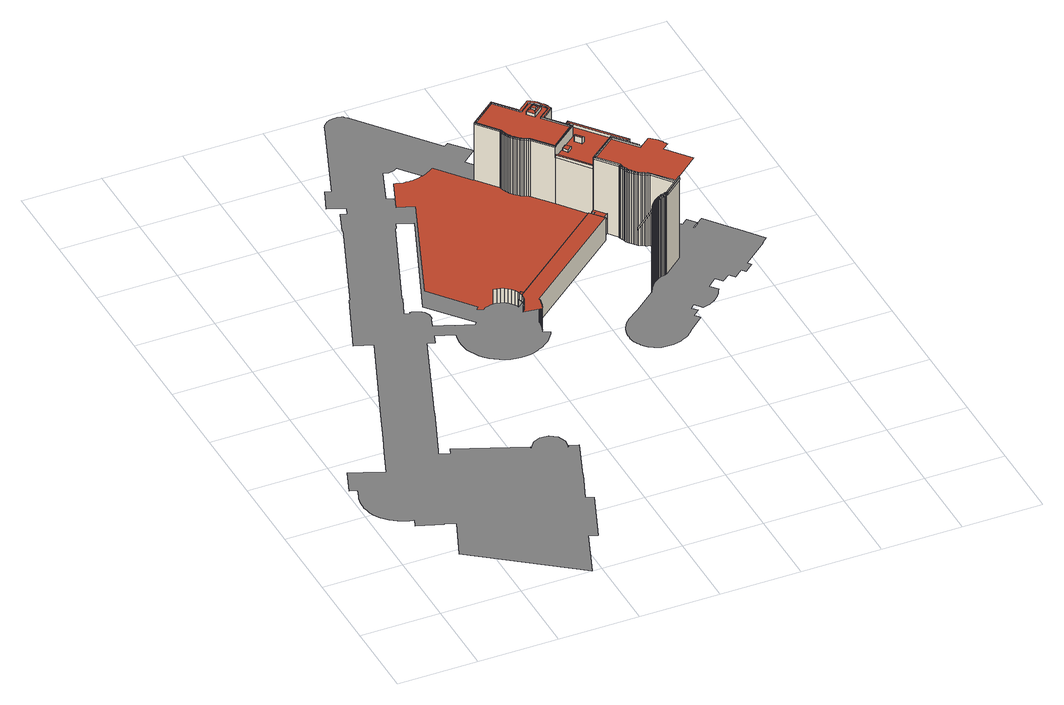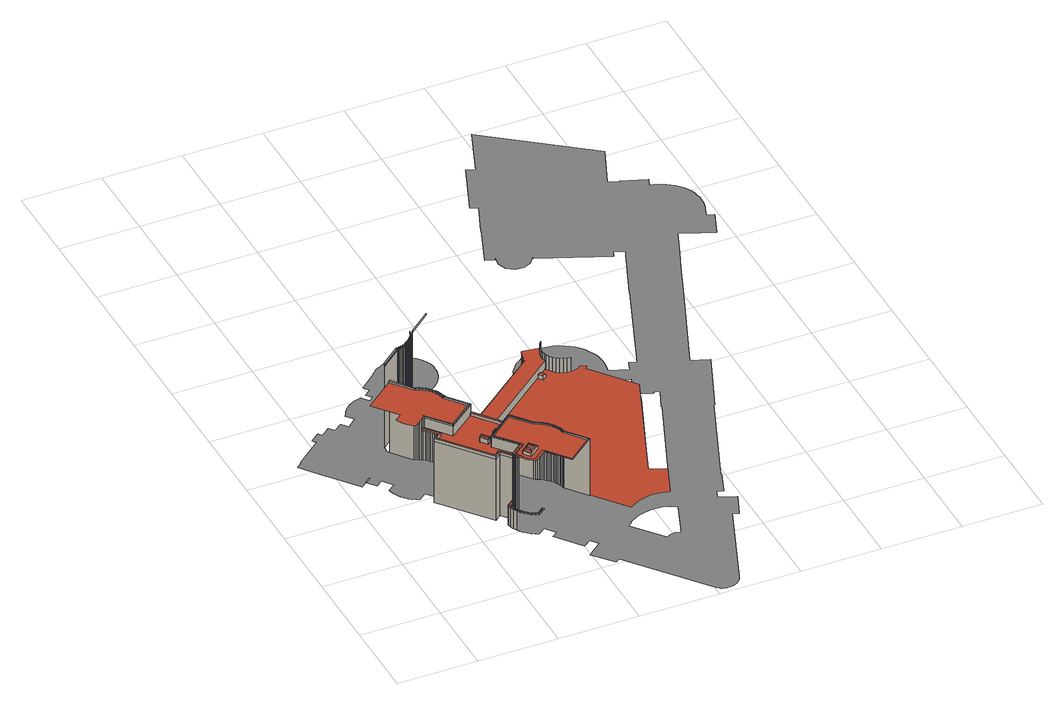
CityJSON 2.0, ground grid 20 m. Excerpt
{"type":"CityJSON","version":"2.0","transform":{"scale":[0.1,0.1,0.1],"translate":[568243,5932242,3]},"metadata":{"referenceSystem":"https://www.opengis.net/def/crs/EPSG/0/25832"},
"CityObjects":{
"building1":{"type":"Building","attributes":{"Grundfläche 2D":"6933.560485","Grundhöhe NN":"3.822"},"children":["building1-1","building1-2","building1-3","building1-4","building1-5","building1-6","building1-7","building1-8"],"geometry":[{"type":"MultiSurface","lod":"3","boundaries":[[[0,1,2,3]],[[4,5,1,0]],[[6,7,8,9]],[[10,11,5,4]],[[9,8,12,13]],[[10,14,15,16,17,11]],[[13,12,18,19]],[[20,21,16,15]],[[19,18,22,23]],[[24,25,21,20]],[[23,22,26,27]],[[28,29,25,24]],[[27,26,30,31]],[[32,29,28,31,30,33]],[[34,35,36,37,38,39]],[[40,35,34,41]],[[42,43,44,40,41,45]],[[46,43,42,47]],[[48,46,47,49]],[[50,51,52,48,49,53]],[[54,51,50,55]],[[56,54,55,57]],[[58,56,57,59]],[[60,58,59,61]],[[62,63,64,60,61,65]],[[66,63,62,67]],[[22,18,12,8,7,68,69,70,71,37,36,35,40,44,43,46,48,52,51,54,56,58,60,64,63,66,72,73,33,30,26]],[[74,75,76,77,78,79,80,81,82,83,84,85,86,87,88,89,90,91,92,93,94,95,96,97,98,99,100,101,102,103,104,105,106,107,108,109,110,111,112,113,114,115,116,117,118,119,120,121,122,123,124,125,126,127,128,129,130,131,132,133,134,135,136,137,138,139,140,141,142,143,144,145,146,147,148,149,150,151,152,153,154,155,156,157,158,159,160,161,162,163,164,165,166,167,168,169,170,171,172,173,174,175,176,177,178,179,180,181,182,183,184,185,186,187,188,189,190,191,192,193,194,195,196,197,198,199,200,201,202,203,204,205,206,207,208,209,210,211,212,213,214,215,216,217,218,219,220,221,222,223,224,225,226,227,228,229,230,231,232,233,234,235,236,237,238,239,240,241,242,243,244,245,246,247,248,249,250,251,252,253,254,255,256,257,258,259,260,261,262,263,264,265,266,267,268,269,270,271,272,273,274,275,276,277,278,279,280,281,282,283,284,285,286,287,288,289,290,291,292,293,294,295,296,297,298,299,300,301,302,303,304,305,306,307,308,309,310,311,312,313,314,315,316,317,318,319,320,321,322,323,324,325,326,327,328,329,330,331,332,333,334,335,336,337,338,339,340,341,342,343,344,345,346,347,348,349,350,351,352,353,354,355,356,357,358,359,360,361,362,363,364,67,62,65,61,59,57,55,50,53,49,47,42,45,41,34,39,38,365,366,367,368,369,370,371,372,373,374,375,376,377,378,379,380,381,382,383,384,385,386,387,388,389,390,391,392,393,394,395,396,397,398,399,400,401,402,403,404,405,406,407,408,409,410,411,412,413,414,415,416,417,418,419,420,421,422,423,424,425,426,427,428,429,430,431,432,433,434,435,436,437,438,439],[440,441,442,443,444,445,446,447,448,449,450,451,452,453,454,455,456,457,458,459,460,461,462,463,464,465,466,467,468,469,470,471,472,473,474,475,476,477,478,479,480,481],[482,483,484,485,486,487,488,489,490,491,492,493,494,495,496,497,498,499,500,501,502,503,504,505,506,507,508,509,510,511,512,513,514,515,516,517]],[[518,519,520,32,33,73]],[[521,522,523,2,1,5,11,17,16,21,25,29,32,520,519,518,524,525,526,527,528,529,530,531,532,533,534,535,536,537,538,539,540,541,542,543,544,545,546,547,548,549,550,551,552,553,554,555,556,557,558,559,560,561,562,563,564,565,566,567,568,569,570,571,572,573,574,575,576,577,578,579,580,581]],[[72,66,67,364]],[[582,583,584,585]],[[586,587,588,589,590]],[[582,591,550,549,583]],[[592,593,594,595]],[[592,547,546,593]],[[596,548,547,592]],[[593,597,598,594]],[[596,592,595,599]],[[593,546,545,597]],[[583,549,548,596]],[[583,596,599,584]],[[597,600,601,598]],[[597,545,544,600]],[[600,602,603,601]],[[600,544,543,602]],[[602,604,605,603]],[[602,543,542,604]],[[604,606,607,605]],[[604,542,541,606]],[[608,609,610,611]],[[609,612,613,610]],[[614,608,611,615]],[[612,616,617,613]],[[588,614,615,589]],[[616,618,619,617]],[[606,620,621,607]],[[606,541,540,620]],[[618,622,623,619]],[[624,625,626,627]],[[620,628,629,621]],[[622,630,631,623]],[[620,540,539,628]],[[630,632,633,631]],[[628,634,635,629]],[[628,539,538,634]],[[632,636,637,633]],[[634,638,639,635]],[[634,538,537,638]],[[636,640,641,637]],[[638,642,643,639]],[[638,537,536,642]],[[640,644,645,641]],[[642,646,647,643]],[[644,648,649,645]],[[642,536,535,646]],[[646,650,651,647]],[[648,652,653,649]],[[646,535,534,650]],[[652,654,655,653]],[[650,656,657,651]],[[650,534,533,656]],[[654,658,659,655]],[[656,660,661,657]],[[656,533,532,660]],[[658,662,663,659]],[[660,664,665,661]],[[660,532,531,664]],[[662,666,667,663]],[[664,668,669,665]],[[664,531,530,668]],[[666,670,671,667]],[[624,672,319,318]],[[672,624,627,673]],[[672,674,320,319]],[[674,672,673,675]],[[676,677,678,679]],[[675,680,681,674]],[[674,681,321,320]],[[668,682,683,669]],[[684,676,679,685]],[[670,686,687,671]],[[681,688,322,321]],[[688,681,680,689]],[[690,684,685,691]],[[688,692,323,322]],[[693,690,691,694]],[[692,688,689,695]],[[696,682,668,530,529,697]],[[698,693,694,699]],[[692,700,324,323]],[[700,692,695,701]],[[702,698,699,703]],[[700,704,325,324]],[[704,700,701,705]],[[706,702,703,707]],[[705,708,709,704]],[[704,709,326,325]],[[710,706,707,711]],[[709,712,327,326]],[[712,709,708,713]],[[714,710,711,715]],[[712,716,328,327]],[[716,712,713,717]],[[718,714,715,719]],[[716,720,329,328]],[[720,716,717,721]],[[722,723,724,725,726,727,728,729,730,731,732,733,734,735,736,737,738,739,740,741,586,590,589,615,611,610,613,617,619,623,631,633,637,641,645,649,653,655,659,663,667,671,687,742,743,744]],[[745,718,719,746]],[[721,747,748,720]],[[720,748,330,329]],[[749,745,746,750]],[[748,751,331,330]],[[751,748,747,752]],[[753,749,750,754]],[[525,524,518,73,72,364,363]],[[755,697,529,528,756]],[[757,758,759,682,696,697]],[[751,760,332,331]],[[760,751,752,761]],[[762,753,754,763]],[[760,764,333,332]],[[764,760,761,765]],[[766,762,763,767]],[[682,759,768,683]],[[764,769,334,333]],[[584,599,595,594,598,601,603,605,607,621,629,635,639,643,647,651,657,661,665,669,683,768,770,771,772,773,774,775,776,777,778,779,780,781,782,783,784,785,786,787,788,789,790,791,792,793,794,795,796,585],[686,670,666,662,658,654,652,648,644,640,636,632,630,622,618,616,612,609,608,614,588,587,797,798,799,800,801,802,803,804,805,806,807,808,809,810,811,812,813,814,815,816,817,818,819]],[[820,766,767,821]],[[769,764,765,822]],[[528,527,823,824,755,756]],[[769,825,335,334]],[[826,820,821,827]],[[825,769,822,828]],[[526,525,363,362]],[[829,826,827,830]],[[335,825,831,832,337,336]],[[832,831,825,828,833,834]],[[835,829,830,836]],[[837,838,839,840]],[[832,841,338,337]],[[838,837,842,824,823,527,526,362,361]],[[742,687,686,819]],[[841,832,834,843]],[[844,845,846,847]],[[842,837,848,849,850,851,824]],[[852,853,359,358]],[[853,852,854,855]],[[743,742,819,818]],[[852,856,857,854]],[[856,852,358,357]],[[853,858,360,359]],[[858,853,855,859]],[[856,860,861,857]],[[860,856,357,356]],[[858,838,361,360]],[[838,858,859,839]],[[860,862,863,861]],[[862,860,356,355]],[[862,864,865,863]],[[864,862,355,354]],[[864,866,867,865]],[[866,864,354,353]],[[868,869,870,871]],[[869,872,873,870]],[[874,868,871,875]],[[866,876,877,867]],[[872,878,879,873]],[[876,866,353,352]],[[847,874,875,844]],[[878,880,881,879]],[[759,758,882,883]],[[880,884,885,881]],[[876,886,887,877]],[[886,876,352,351]],[[884,888,889,885]],[[886,890,891,887]],[[888,892,893,889]],[[890,886,351,350]],[[883,894,771,770]],[[892,895,896,893]],[[890,897,898,891]],[[744,743,818,817]],[[897,890,350,349]],[[899,900,901,902,903,894,883,882,904]],[[759,883,770,768]],[[836,905,906,835]],[[895,907,908,896]],[[897,909,910,898]],[[909,897,349,348]],[[849,848,837,840,911,912]],[[907,913,914,908]],[[841,915,339,338]],[[904,916,917,899]],[[909,918,919,910]],[[918,909,348,347]],[[913,920,921,914]],[[922,923,902,901,924,176,175]],[[918,925,926,919]],[[920,927,928,921]],[[925,918,347,346]],[[755,824,851,850,929,930,931,932,933,916,904,882,758,757,697]],[[925,934,935,926]],[[927,936,937,928]],[[934,925,346,345]],[[924,901,900,938]],[[812,811,727,726]],[[936,939,940,937]],[[934,941,942,935]],[[813,812,726,725]],[[941,934,345,344]],[[814,813,725,724]],[[815,814,724,723]],[[816,815,723,722]],[[817,816,722,744]],[[939,943,944,940]],[[915,841,843,945]],[[941,946,947,942]],[[946,941,344,343]],[[948,846,845,949]],[[950,922,175,174]],[[951,952,953,954]],[[943,955,956,944]],[[952,951,778,777]],[[957,958,953,952]],[[946,959,960,947]],[[957,952,777,776]],[[957,961,962,958]],[[961,957,776,775]],[[959,946,343,342]],[[963,964,962,961]],[[894,965,966,773,772,771]],[[963,961,775,774]],[[966,965,894,903,967,968]],[[963,966,968,964]],[[966,963,774,773]],[[955,969,970,956]],[[933,971,917,916]],[[924,972,177,176]],[[973,974,171,170]],[[171,974,975,976,173,172]],[[976,950,174,173]],[[972,924,938,977]],[[959,978,979,960]],[[969,980,981,970]],[[978,959,342,341]],[[938,900,899,917,971,982,983,984,985,986,987,977]],[[949,988,989,948]],[[972,990,178,177]],[[870,873,879,881,885,889,893,896,908,914,921,928,937,940,944,956,970,981,991,992,993,994,995,996,997,998,999,1000,1001,1002,1003,1004,1005,1006,1007,1008,1009,1010,988,949,845,844,875,871]],[[1011,929,850,849]],[[1011,849,912,1012]],[[982,971,933,932]],[[990,972,977,987]],[[931,930,984,983]],[[932,931,983,982]],[[1013,990,987,986]],[[990,1013,179,178]]],"semantics":{"surfaces":[{"type":"WallSurface"},{"type":"RoofSurface"},{"type":"GroundSurface"}],"values":[0,0,0,0,0,0,0,0,0,0,0,0,0,0,0,0,0,0,0,0,0,0,0,0,0,0,1,2,0,1,0,0,0,0,0,0,0,0,0,0,0,0,0,0,0,0,0,0,0,0,0,0,0,0,0,0,0,0,0,0,0,0,0,0,0,0,0,0,0,0,0,0,0,0,0,0,0,0,0,0,0,0,0,0,0,0,0,0,0,0,0,0,0,0,0,0,0,0,0,0,0,0,0,0,0,0,0,0,0,0,0,0,0,0,0,0,0,0,0,0,0,0,0,0,0,0,0,1,0,0,0,0,0,0,0,0,0,0,0,0,0,0,0,0,0,0,1,0,0,0,0,0,0,0,0,0,0,0,0,0,0,0,0,0,0,0,0,0,0,0,0,0,0,0,0,0,0,0,0,0,0,0,0,0,0,0,0,0,0,0,0,0,0,0,0,0,0,0,0,0,0,0,0,0,0,0,0,0,0,0,0,0,0,0,0,0,0,0,0,0,1,0,0,0,0,0,0,0,0,0,0,0,0,0,0,0,0,0,0,0,0,0,0,0,0,0,0,0,0,0,0,0,0,0,0,0,0,0,0,0,0,0,0,0,0,1,0,0,1,0,0,0,0,0,0,0,0]}}]},
"building1-1":{"type":"BuildingInstallation","parents":["building1"],"geometry":[{"type":"MultiSurface","lod":"3","boundaries":[[[1014,1015,1016,1017]],[[1014,1017,1018]],[[1014,1018,1019]],[[1016,1020,1021,1018,1017]],[[1019,1018,1021,520]],[[1019,520,519,1015,1014]],[[519,1020,1016,1015]]],"semantics":{"surfaces":[{"type":"RoofSurface"},{"type":"WallSurface"}],"values":[0,0,0,1,1,1,1]}}]},
"building1-2":{"type":"BuildingInstallation","parents":["building1"],"geometry":[{"type":"MultiSurface","lod":"3","boundaries":[[[1022,842,1023,1024,696]],[[757,697,696,1024]],[[697,755,1022,696]],[[1022,755,824,851,1023,842]],[[1024,1023,851,757]]],"semantics":{"surfaces":[{"type":"RoofSurface"},{"type":"WallSurface"}],"values":[0,1,1,1,1]}}]},
"building1-3":{"type":"BuildingInstallation","parents":["building1"],"geometry":[{"type":"MultiSurface","lod":"3","boundaries":[[[1025,823,756,1026,1027,1028,1029]],[[525,1029,1028,524]],[[525,526,1025,1029]],[[527,823,1025,526]],[[527,528,756,823]],[[528,1030,1026,756]],[[1027,1026,1030,1031]],[[1031,524,1028,1027]]],"semantics":{"surfaces":[{"type":"RoofSurface"},{"type":"WallSurface"}],"values":[0,1,1,1,1,1,1,1]}}]},
"building1-4":{"type":"BuildingInstallation","parents":["building1"],"geometry":[{"type":"MultiSurface","lod":"3","boundaries":[[[1032,1033,1034,1035]],[[1035,1034,1036,1037]],[[1032,1035,1037,1038]],[[1033,1032,1038,1039]],[[1039,1036,1034,1033]]],"semantics":{"surfaces":[{"type":"RoofSurface"},{"type":"WallSurface"}],"values":[0,1,1,1,1]}}]},
"building1-5":{"type":"BuildingInstallation","parents":["building1"],"geometry":[{"type":"MultiSurface","lod":"3","boundaries":[[[1040,1041,1042,1043,1044]],[[1041,1040,1045,1046]],[[1047,1048,1042,1041,1046,1049]],[[1043,1042,1048,1050]],[[1051,1052,1040,1044,1043,1050,1053]],[[1052,1054,1040]],[[1054,1045,1040]]],"semantics":{"surfaces":[{"type":"RoofSurface"},{"type":"WallSurface"}],"values":[0,1,1,1,1,1,1]}}]},
"building1-6":{"type":"BuildingInstallation","parents":["building1"],"geometry":[{"type":"MultiSurface","lod":"3","boundaries":[[[1052,1051,1053,1055,1056,1057]],[[1046,1045,1054,1057,1056,1058,1049]],[[1049,1058,1059,1047]],[[1050,1048,1047,1059,1055,1053]],[[1054,1052,1057]],[[1060,1061,1058,1056]],[[1061,1062,1059,1058]],[[1062,1063,1055,1059]],[[1063,1060,1056,1055]]],"semantics":{"surfaces":[{"type":"RoofSurface"},{"type":"WallSurface"}],"values":[0,0,0,0,0,1,1,1,1]}}]},
"building1-7":{"type":"BuildingInstallation","parents":["building1"],"geometry":[{"type":"MultiSurface","lod":"3","boundaries":[[[1064,1065,1066,1067,1068,1069,1070,1071,1072,1073,1074,1075,1076,1077,1078,1079,1080,1081,1082,1083,1084,1085,1086,1087,1088,1089,1090,1091,1092,1093]],[[1094,1095,1093,1092]],[[1065,1064,1096,1097]],[[1066,1065,1097,1098]],[[1067,1066,1098,1099]],[[1100,1069,1068,1067,1099,1101]],[[1070,1069,1100,1102]],[[1102,1103,1071,1070]],[[1072,1071,1103,1104]],[[922,1077,1076,923]],[[922,950,1078,1077]],[[950,976,1079,1078]],[[976,975,974,1081,1080,1079]],[[974,973,1082,1081]],[[973,1105,1083,1082]],[[1105,1106,1084,1083]],[[1106,1107,1108,1086,1085,1084]],[[1108,1109,1110,1088,1087,1086]],[[1110,1111,1112,1090,1089,1088]],[[1112,1113,1091,1090]],[[1113,1094,1092,1091]],[[1064,1093,1095,1096]],[[1114,1074,1073,1072,1104,1115]],[[1075,1074,1114,1116]],[[1116,923,1076,1075]]],"semantics":{"surfaces":[{"type":"RoofSurface"},{"type":"WallSurface"}],"values":[0,1,1,1,1,1,1,1,1,1,1,1,1,1,1,1,1,1,1,1,1,1,1,1,1]}}]},
"building1-8":{"type":"BuildingInstallation","parents":["building1"],"geometry":[{"type":"MultiSurface","lod":"3","boundaries":[[[1117,1118,1119,1120]],[[1121,1118,1117,1122]],[[1119,1118,1121]],[[1123,1124,1120,1119]],[[1120,1124,1125,1122,1117]],[[1125,1126,1121,1122]],[[1126,1123,1119,1121]]],"semantics":{"surfaces":[{"type":"RoofSurface"},{"type":"WallSurface"}],"values":[0,0,1,1,1,1,1]}}]}
},
"vertices":[
[583,951,90],[583,951,50],[575,952,50],[575,952,90],[591,949,90],[591,949,50],[611,869,90],[611,869,72],[616,875,72],[616,875,90],[599,946,90],[599,946,50],[620,883,72],[620,883,90],[604,942,90],[606,941,90],[606,941,50],[604,942,50],[623,891,72],[623,891,90],[612,935,90],[612,935,50],[625,899,72],[625,899,90],[617,928,90],[617,928,50],[625,907,72],[625,907,90],[621,921,90],[621,921,50],[623,914,72],[623,914,90],[622,918,50],[622,918,72],[660,873,8],[660,873,72],[659,872,72],[658,870,72],[658,870,8],[659,872,8],[660,875,72],[660,875,8],[661,879,8],[661,879,72],[661,877,72],[661,877,8],[662,881,72],[662,881,8],[662,883,72],[662,883,8],[663,885,8],[663,885,72],[662,884,72],[662,884,8],[663,887,72],[663,887,8],[663,888,72],[663,888,8],[664,890,72],[664,890,8],[664,892,72],[664,892,8],[664,896,8],[664,896,72],[664,894,72],[664,894,8],[664,898,72],[664,898,8],[655,863,72],[656,865,72],[657,866,72],[658,868,72],[928,1112,72],[901,1145,72],[493,251,8],[496,249,8],[498,249,8],[445,115,8],[444,116,8],[425,124,8],[377,0,8],[133,183,8],[176,291,8],[150,301,8],[149,298,8],[88,321,8],[96,341,8],[92,342,8],[85,344,8],[76,347,8],[68,350,8],[60,355,8],[52,360,8],[44,366,8],[37,373,8],[30,381,8],[25,390,8],[20,399,8],[16,409,8],[14,419,8],[12,429,8],[12,439,8],[12,449,8],[14,458,8],[16,467,8],[19,475,8],[27,496,8],[9,503,8],[33,565,8],[67,552,8],[114,533,8],[141,600,8],[161,649,8],[161,650,8],[193,732,8],[194,732,8],[291,975,8],[247,993,8],[310,1151,8],[312,1150,8],[409,1394,8],[407,1395,8],[429,1452,8],[443,1447,8],[451,1467,8],[409,1484,8],[432,1543,8],[447,1537,8],[533,1760,8],[534,1763,8],[536,1766,8],[538,1769,8],[540,1772,8],[543,1774,8],[545,1776,8],[548,1779,8],[551,1780,8],[555,1782,8],[558,1783,8],[562,1784,8],[565,1785,8],[569,1785,8],[573,1785,8],[576,1785,8],[580,1784,8],[583,1783,8],[586,1782,8],[589,1781,8],[591,1779,8],[594,1776,8],[597,1773,8],[749,1584,8],[760,1593,8],[802,1544,8],[765,1513,8],[780,1493,8],[799,1508,8],[802,1504,8],[848,1446,8],[834,1435,8],[854,1410,8],[872,1424,8],[879,1420,8],[886,1416,8],[887,1416,8],[890,1414,8],[894,1410,8],[900,1405,8],[901,1404,8],[907,1397,8],[912,1389,8],[916,1381,8],[916,1380,8],[919,1373,8],[921,1364,8],[903,1350,8],[924,1324,8],[939,1337,8],[1037,1217,8],[1021,1204,8],[1042,1179,8],[1060,1194,8],[1068,1190,8],[1069,1190,8],[1074,1186,8],[1076,1186,8],[1078,1184,8],[1083,1180,8],[1084,1179,8],[1088,1175,8],[1089,1174,8],[1095,1167,8],[1096,1166,8],[1099,1160,8],[1100,1159,8],[1104,1151,8],[1104,1150,8],[1107,1142,8],[1109,1134,8],[1090,1119,8],[1111,1094,8],[1122,1104,8],[1126,1106,8],[1143,1086,8],[1127,1074,8],[1129,1071,8],[1145,1084,8],[1144,1085,8],[1158,1096,8],[1213,1027,8],[1214,1027,8],[1247,985,8],[1246,984,8],[1259,968,8],[1244,956,8],[1245,954,8],[1204,921,8],[1181,902,8],[1188,892,8],[1165,873,8],[1157,883,8],[1135,865,8],[1124,879,8],[1103,862,8],[1090,879,8],[1066,858,8],[1081,840,8],[1077,832,8],[1076,830,8],[1073,825,8],[1073,824,8],[1067,817,8],[1066,816,8],[1061,811,8],[1060,810,8],[1056,807,8],[1053,805,8],[1053,804,8],[1045,800,8],[1038,796,8],[1037,796,8],[1031,794,8],[1029,793,8],[1020,791,8],[1006,810,8],[995,800,8],[1006,787,8],[989,773,8],[996,765,8],[999,760,8],[958,723,8],[955,719,8],[951,716,8],[948,713,8],[944,710,8],[940,707,8],[935,705,8],[931,702,8],[926,700,8],[922,698,8],[917,697,8],[916,697,8],[912,696,8],[907,695,8],[902,694,8],[897,694,8],[892,694,8],[887,694,8],[883,695,8],[882,695,8],[877,695,8],[873,697,8],[873,695,8],[869,697,8],[865,698,8],[861,700,8],[857,702,8],[853,705,8],[850,707,8],[846,710,8],[843,713,8],[840,717,8],[837,720,8],[834,724,8],[832,728,8],[829,732,8],[827,736,8],[826,740,8],[824,744,8],[823,748,8],[822,753,8],[822,757,8],[824,757,8],[823,759,8],[823,762,8],[823,765,8],[823,766,8],[823,771,8],[824,776,8],[824,777,8],[825,781,8],[826,785,8],[827,788,8],[828,790,8],[829,793,8],[832,799,8],[835,802,8],[837,807,8],[838,807,8],[838,808,8],[841,812,8],[844,815,8],[847,818,8],[851,822,8],[855,825,8],[862,830,8],[865,832,8],[883,845,8],[940,892,8],[942,896,8],[944,900,8],[946,903,8],[948,907,8],[950,910,8],[953,914,8],[956,917,8],[959,920,8],[962,923,8],[965,925,8],[969,928,8],[972,930,8],[976,932,8],[980,934,8],[984,936,8],[988,937,8],[992,938,8],[993,939,8],[995,939,8],[999,940,8],[1050,982,8],[1052,999,8],[1047,1004,8],[1009,1053,8],[1005,1054,8],[1001,1056,8],[998,1058,8],[994,1060,8],[991,1062,8],[987,1065,8],[984,1068,8],[981,1071,8],[978,1074,8],[975,1077,8],[972,1081,8],[970,1084,8],[968,1088,8],[966,1092,8],[965,1096,8],[963,1100,8],[962,1104,8],[961,1108,8],[960,1112,8],[942,1134,8],[923,1118,8],[928,1112,8],[658,868,8],[657,866,8],[656,865,8],[655,863,8],[671,853,8],[669,849,8],[667,845,8],[664,841,8],[662,838,8],[659,834,8],[656,831,8],[653,827,8],[650,824,8],[646,821,8],[643,818,8],[639,815,8],[635,813,8],[631,810,8],[627,808,8],[623,806,8],[619,804,8],[615,802,8],[611,801,8],[606,799,8],[595,796,8],[583,795,8],[571,794,8],[559,795,8],[546,798,8],[535,802,8],[523,807,8],[513,814,8],[504,821,8],[496,829,8],[488,839,8],[482,849,8],[476,860,8],[472,872,8],[470,884,8],[469,896,8],[469,909,8],[471,921,8],[474,932,8],[473,932,8],[427,950,8],[418,925,8],[402,931,8],[401,932,8],[305,687,8],[306,686,8],[276,611,8],[253,555,8],[249,545,8],[275,534,8],[281,549,8],[448,481,8],[446,479,8],[446,477,8],[446,475,8],[448,474,8],[449,478,8],[462,495,8],[481,503,8],[502,501,8],[520,488,8],[528,468,8],[525,447,8],[523,445,8],[524,444,8],[527,446,8],[527,449,8],[550,441,8],[510,336,8],[510,335,8],[479,256,8],[565,1352,8],[528,1367,8],[521,1350,8],[520,1350,8],[519,1350,8],[421,1107,8],[423,1106,8],[402,1054,8],[403,1054,8],[413,1050,8],[415,1055,8],[419,1053,8],[435,1047,8],[437,1046,8],[439,1045,8],[441,1043,8],[443,1042,8],[445,1040,8],[446,1038,8],[448,1036,8],[449,1033,8],[450,1031,8],[451,1028,8],[452,1025,8],[452,1023,8],[452,1020,8],[452,1017,8],[452,1015,8],[451,1012,8],[450,1010,8],[449,1008,8],[448,1007,8],[448,1006,8],[440,985,8],[486,967,8],[487,966,8],[487,965,8],[506,958,8],[507,960,8],[529,950,8],[534,956,8],[449,1060,8],[573,1452,8],[578,1450,8],[584,1449,8],[590,1449,8],[595,1448,8],[601,1448,8],[607,1448,8],[613,1449,8],[619,1450,8],[624,1451,8],[630,1453,8],[635,1454,8],[641,1457,8],[646,1459,8],[651,1462,8],[656,1465,8],[661,1468,8],[663,1469,8],[665,1471,8],[664,1472,8],[677,1482,8],[627,1543,8],[617,1556,8],[613,1553,8],[609,1551,8],[604,1549,8],[599,1548,8],[594,1548,8],[590,1548,8],[585,1549,8],[581,1551,8],[575,1536,8],[547,1463,8],[563,1457,8],[562,1455,8],[568,1453,8],[901,1145,50],[653,943,50],[642,934,50],[553,947,50],[560,949,50],[567,951,50],[906,1140,50],[923,1118,50],[942,1134,50],[920,1161,50],[919,1160,50],[860,1234,50],[820,1283,50],[817,1285,50],[813,1287,50],[809,1289,50],[806,1291,50],[802,1293,50],[799,1296,50],[796,1299,50],[793,1302,50],[790,1305,50],[787,1308,50],[784,1312,50],[782,1315,50],[780,1319,50],[778,1323,50],[776,1327,50],[775,1331,50],[774,1335,50],[773,1339,50],[772,1342,50],[732,1392,50],[731,1391,50],[702,1427,50],[667,1469,50],[665,1471,50],[663,1469,50],[661,1468,50],[656,1465,50],[651,1462,50],[646,1459,50],[641,1457,50],[635,1454,50],[630,1453,50],[624,1451,50],[619,1450,50],[613,1449,50],[607,1448,50],[601,1448,50],[595,1448,50],[590,1449,50],[584,1449,50],[578,1450,50],[573,1452,50],[568,1453,50],[562,1455,50],[561,1452,50],[530,1373,50],[571,1357,50],[456,1061,50],[539,956,50],[533,948,50],[546,942,50],[732,1392,207],[772,1342,207],[772,1342,210],[732,1392,210],[736,1391,207],[736,1391,210],[775,1343,210],[775,1343,207],[737,1391,207],[732,1392,179],[774,1335,207],[775,1331,207],[775,1331,210],[774,1335,210],[773,1339,207],[776,1327,207],[776,1327,210],[773,1339,210],[778,1323,207],[778,1323,210],[780,1319,207],[780,1319,210],[782,1315,207],[782,1315,210],[784,1312,207],[784,1312,210],[777,1336,210],[778,1332,210],[778,1332,207],[777,1336,207],[779,1328,210],[779,1328,207],[776,1340,210],[776,1340,207],[781,1324,210],[781,1324,207],[783,1321,210],[783,1321,207],[787,1308,207],[787,1308,210],[785,1317,210],[785,1317,207],[940,892,233],[883,845,233],[883,845,238],[940,892,238],[790,1305,207],[790,1305,210],[787,1313,210],[787,1313,207],[789,1310,210],[789,1310,207],[793,1302,207],[793,1302,210],[792,1307,210],[792,1307,207],[796,1299,207],[796,1299,210],[795,1304,210],[795,1304,207],[799,1296,207],[799,1296,210],[798,1301,210],[798,1301,207],[802,1293,207],[802,1293,210],[801,1298,210],[801,1298,207],[806,1291,207],[806,1291,210],[804,1296,210],[804,1296,207],[808,1293,210],[808,1293,207],[809,1289,207],[809,1289,210],[811,1291,210],[811,1291,207],[813,1287,207],[813,1287,210],[815,1289,210],[815,1289,207],[817,1285,207],[817,1285,210],[818,1288,210],[818,1288,207],[820,1283,207],[820,1283,210],[822,1286,210],[822,1286,207],[942,896,233],[942,896,238],[944,900,233],[944,900,238],[946,895,238],[945,891,238],[945,891,233],[946,895,233],[946,903,238],[946,903,233],[860,1234,207],[860,1234,210],[947,898,238],[947,898,233],[861,1238,210],[861,1238,207],[948,907,233],[948,907,238],[949,902,238],[949,902,233],[950,910,233],[951,905,238],[951,905,233],[950,910,238],[860,1234,187],[860,1234,179],[953,908,238],[953,908,233],[953,914,233],[953,914,238],[956,911,238],[956,911,233],[956,917,233],[956,917,238],[958,914,238],[958,914,233],[959,920,238],[959,920,233],[961,917,238],[961,917,233],[962,923,233],[962,923,238],[964,920,238],[964,920,233],[965,925,233],[965,925,238],[967,922,238],[967,922,233],[969,928,233],[969,928,238],[906,1373,207],[905,1376,207],[904,1379,207],[902,1381,207],[901,1384,207],[899,1387,207],[898,1389,207],[896,1392,207],[894,1394,207],[892,1397,207],[890,1399,207],[887,1401,207],[885,1403,207],[883,1405,207],[880,1406,207],[878,1408,207],[875,1409,207],[859,1395,207],[847,1385,207],[800,1443,207],[924,1290,207],[877,1348,207],[906,1371,207],[971,925,238],[971,925,233],[972,930,238],[972,930,233],[974,927,238],[974,927,233],[976,932,233],[976,932,238],[977,929,238],[977,929,233],[919,1160,179],[919,1160,64],[863,1237,179],[929,1289,179],[929,1289,207],[980,934,233],[980,934,238],[981,930,238],[981,930,233],[984,936,233],[984,936,238],[985,932,238],[985,932,233],[929,1289,210],[988,937,233],[883,1345,210],[913,1369,210],[912,1371,210],[912,1372,210],[911,1375,210],[910,1378,210],[909,1381,210],[907,1384,210],[906,1387,210],[904,1390,210],[902,1392,210],[900,1395,210],[898,1398,210],[896,1400,210],[894,1403,210],[891,1405,210],[889,1407,210],[886,1409,210],[883,1411,210],[881,1413,210],[880,1413,210],[878,1414,210],[875,1416,210],[859,1403,210],[855,1400,210],[845,1392,210],[800,1447,210],[800,1443,210],[847,1385,210],[859,1395,210],[875,1409,210],[878,1408,210],[880,1406,210],[883,1405,210],[885,1403,210],[887,1401,210],[890,1399,210],[892,1397,210],[894,1394,210],[896,1392,210],[898,1389,210],[899,1387,210],[901,1384,210],[902,1381,210],[904,1379,210],[905,1376,210],[906,1373,210],[906,1371,210],[877,1348,210],[924,1290,210],[988,933,238],[988,933,233],[988,937,238],[920,1161,64],[920,1161,179],[992,938,233],[992,934,238],[992,934,233],[992,938,238],[996,935,238],[996,935,233],[993,939,233],[995,939,233],[993,939,238],[995,939,238],[999,935,238],[999,935,233],[920,1161,206],[960,1112,206],[960,1112,210],[920,1161,210],[999,940,233],[920,1161,187],[999,940,238],[964,1113,206],[925,1161,206],[925,1161,210],[964,1113,210],[922,1163,206],[989,1217,206],[989,1217,179],[922,1163,179],[963,1100,206],[962,1104,206],[963,1100,210],[962,1104,210],[965,1096,206],[965,1096,210],[961,1108,206],[961,1108,210],[966,1092,206],[966,1092,210],[968,1088,206],[968,1088,210],[970,1084,206],[970,1084,210],[972,1081,206],[972,1081,210],[966,1105,210],[967,1101,210],[967,1101,206],[966,1105,206],[968,1097,210],[968,1097,206],[965,1109,210],[965,1109,206],[975,1077,206],[975,1077,210],[970,1094,210],[970,1094,206],[971,1090,210],[971,1090,206],[883,1345,179],[883,1345,207],[973,1086,210],[973,1086,206],[978,1074,206],[978,1074,210],[976,1083,210],[976,1083,206],[981,1071,206],[981,1071,210],[978,1080,210],[978,1080,206],[913,1369,207],[981,1076,210],[981,1076,206],[984,1068,206],[984,1068,210],[894,1354,187],[897,1357,187],[897,1357,179],[897,1357,61],[913,1369,61],[894,1354,179],[1047,975,233],[1047,975,238],[983,1073,210],[983,1073,206],[987,1065,206],[987,1065,210],[922,1163,210],[989,1217,210],[986,1070,210],[986,1070,206],[1050,982,233],[923,1318,179],[923,1318,187],[991,1062,206],[991,1062,210],[989,1068,210],[989,1068,206],[903,1350,61],[900,1354,61],[924,1324,179],[994,1060,206],[994,1060,210],[993,1065,210],[993,1065,206],[1034,1161,179],[1043,1169,179],[1014,1204,179],[1030,1217,179],[938,1330,179],[998,1058,206],[998,1058,210],[996,1063,210],[996,1063,206],[924,1324,187],[1000,1061,210],[1000,1061,206],[1001,1056,206],[1001,1056,210],[1003,1059,210],[1003,1059,206],[1050,982,238],[1005,1054,206],[1005,1054,210],[988,1212,210],[988,1212,206],[921,1364,61],[906,1387,207],[907,1384,207],[907,1384,61],[906,1387,61],[1007,1058,210],[1007,1058,206],[909,1381,207],[909,1381,61],[1009,1053,206],[1009,1053,210],[910,1378,207],[910,1378,61],[911,1375,207],[911,1375,61],[912,1371,207],[912,1372,207],[912,1371,61],[912,1372,61],[1010,1056,210],[1010,1056,206],[938,1330,187],[939,1337,179],[912,1389,61],[916,1381,61],[916,1380,61],[919,1373,61],[939,1337,187],[1047,1004,206],[1047,1004,210],[1051,1007,210],[1051,1007,206],[1030,1217,187],[1014,1204,187],[1043,1169,187],[1047,1172,187],[1021,1204,187],[1037,1217,187],[1035,1155,206],[1035,1155,210],[1037,1217,179],[1126,1069,206],[1078,1128,206],[1095,1141,206],[1094,1143,206],[1093,1146,206],[1092,1148,206],[1090,1151,206],[1089,1154,206],[1087,1156,206],[1086,1159,206],[1084,1161,206],[1082,1164,206],[1080,1166,206],[1078,1168,206],[1075,1170,206],[1073,1172,206],[1071,1174,206],[1068,1176,206],[1066,1177,206],[1064,1179,206],[1034,1161,206],[1034,1161,210],[1021,1204,179],
[644,936,60],[653,943,61],[644,955,61],[636,948,60],[632,945,52],[642,934,52],[644,955,50],[632,945,50],
[919,1160,187],[922,1163,187],[863,1237,187],
[942,1134,64],[913,1155,64],[919,1149,64],[906,1140,64],[923,1118,64],[913,1155,50],[919,1149,50],
[895,1240,186],[906,1249,186],[897,1260,186],[886,1251,186],[897,1260,179],[886,1251,179],[895,1240,179],[906,1249,179],
[874,1383,222],[865,1377,222],[872,1368,222],[880,1374,222],[877,1379,222],[874,1383,217],[865,1377,217],[871,1369,218],[872,1368,217],[866,1375,218],[880,1374,217],[877,1379,218],[875,1382,218],[879,1376,218],[874,1382,218],
[892,1377,216],[878,1394,216],[875,1383,218],[853,1374,216],[868,1357,216],[878,1394,207],[853,1374,207],[868,1357,207],[892,1377,207],
[873,1420,64],[878,1417,64],[885,1413,64],[892,1408,64],[895,1405,64],[899,1402,64],[904,1395,64],[909,1387,64],[913,1380,64],[914,1376,64],[916,1372,64],[917,1367,64],[900,1354,64],[903,1350,64],[921,1364,64],[919,1373,64],[916,1380,64],[916,1381,64],[912,1389,64],[907,1397,64],[901,1404,64],[900,1405,64],[894,1410,64],[890,1414,64],[887,1416,64],[886,1416,64],[879,1420,64],[872,1424,64],[854,1410,64],[857,1407,64],[854,1410,61],[857,1407,61],[873,1420,61],[878,1417,61],[885,1413,61],[892,1408,61],[899,1402,61],[895,1405,61],[904,1395,61],[909,1387,61],[913,1380,61],[907,1397,61],[901,1404,61],[900,1405,61],[894,1410,61],[890,1414,61],[887,1416,61],[886,1416,61],[879,1420,61],[872,1424,61],[916,1372,61],[914,1376,61],[917,1367,61],
[940,1258,195],[927,1275,195],[924,1272,195],[937,1256,195],[931,1278,192],[944,1261,192],[924,1272,179],[937,1256,179],[944,1261,179],[931,1278,179]
]}
